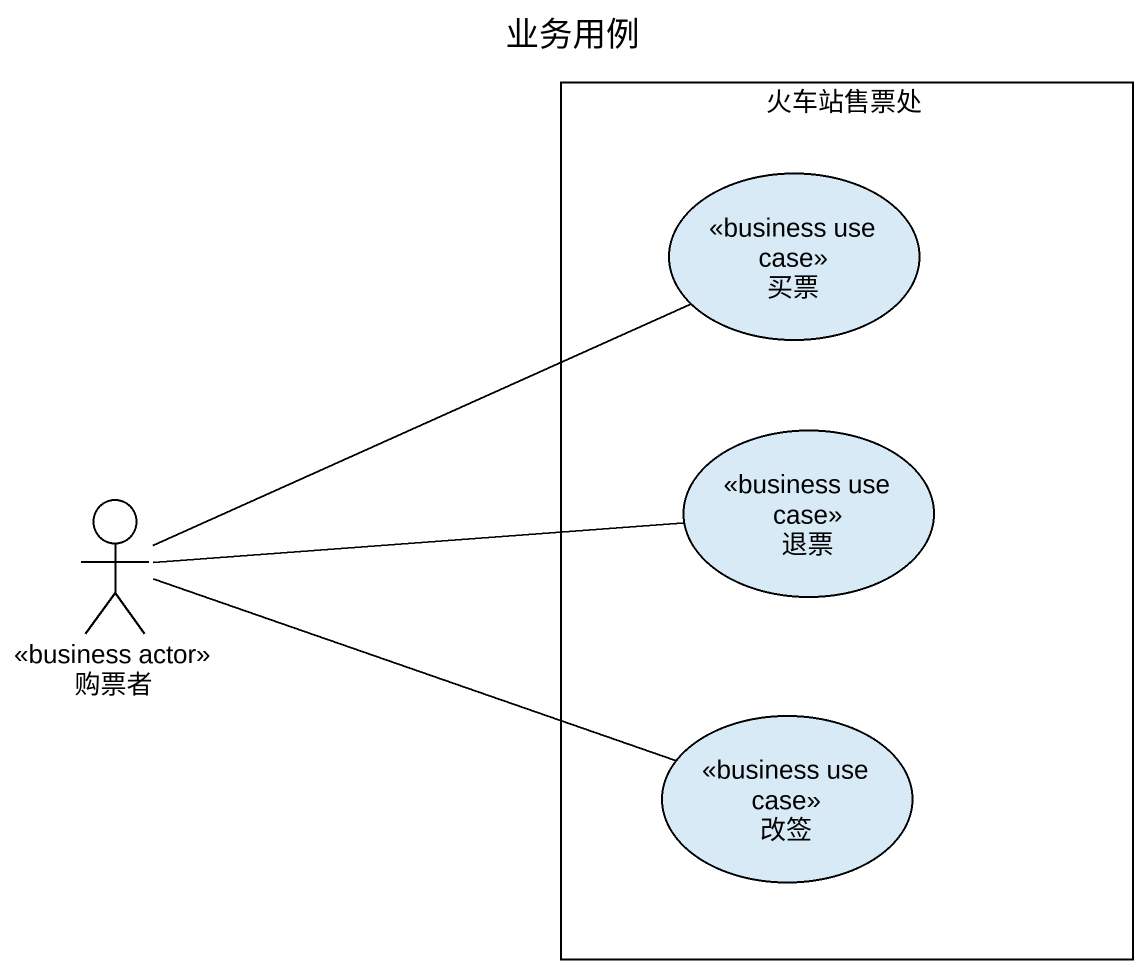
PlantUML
@startuml
title 业务用例
rectangle 火车站售票处 {
  usecase 买票 <<business use case>>
  usecase 退票 <<business use case>>
  usecase 改签 <<business use case>>
}
actor 购票者 <<business actor>>
购票者 -right- 买票
购票者 -right- 退票
购票者 -right- 改签
@enduml
